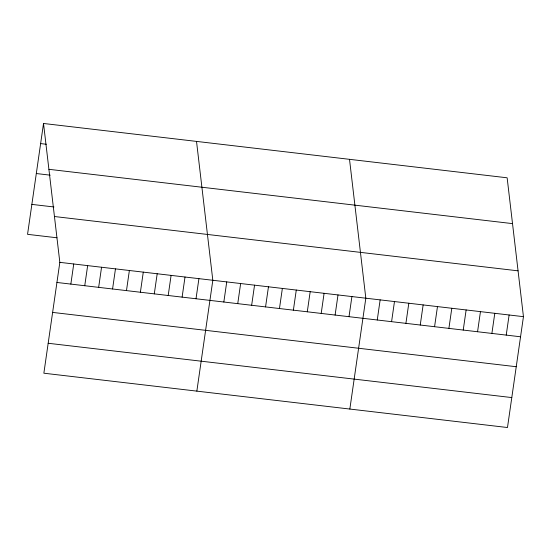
<?xml version="1.0" encoding="UTF-8"?>
<svg xmlns="http://www.w3.org/2000/svg" width="551" height="551" viewBox="0 0 551 551"><rect width="100%" height="100%" fill="white"/><g stroke="black" fill="none" stroke-linecap="round" stroke-linejoin="round"><path stroke-width="0.83" d="M43.522 123.479L59.832 262.352L43.86 373.206L507.478 427.521L523.45 316.667L507.14 177.794L43.522 123.479L27.55 234.333L57.001 237.784M70.845 284.096L73.738 263.984M84.751 285.728L87.65 265.61M98.657 287.353L101.556 267.242M112.569 288.986L115.469 268.874M126.475 290.611L129.375 270.5M140.388 292.244L143.281 272.132M154.294 293.869L157.193 273.757M168.2 295.501L171.099 275.39M182.112 297.134L185.012 277.015M196.018 298.759L198.918 278.648M196.852 391.134L212.824 280.28L196.521 141.4M223.837 302.017L226.736 281.905M237.743 303.649L240.642 283.538M251.655 305.275L254.548 285.163M265.561 306.907L268.461 286.795M279.467 308.532L282.367 288.421M293.38 310.165L296.28 290.053M307.286 311.797L310.185 291.686M321.199 313.423L324.091 293.311M335.104 315.055L338.004 294.943M349.01 316.68L351.91 296.569M349.844 409.056L365.823 298.201L349.513 159.329M377.249 319.993L380.149 299.882M391.582 321.667L394.482 301.555M405.915 323.347L408.808 303.236M420.241 325.028L423.14 304.917M434.574 326.709L437.473 306.597M448.9 328.382L451.799 308.271M463.233 330.063L466.132 309.951M477.559 331.743L480.458 311.632M491.891 333.424L494.791 313.305M506.224 335.098L509.117 314.986M40.629 143.591L46.353 144.259M48.908 169.309L512.526 223.623M36.311 173.537L50.217 175.163M31.868 204.387L53.957 206.976M54.453 216.522L518.071 270.837M59.832 262.352L523.45 316.667M56.932 282.463L520.55 336.778M52.62 312.41L516.239 366.725M48.171 343.266L511.789 397.574"/></g></svg>
